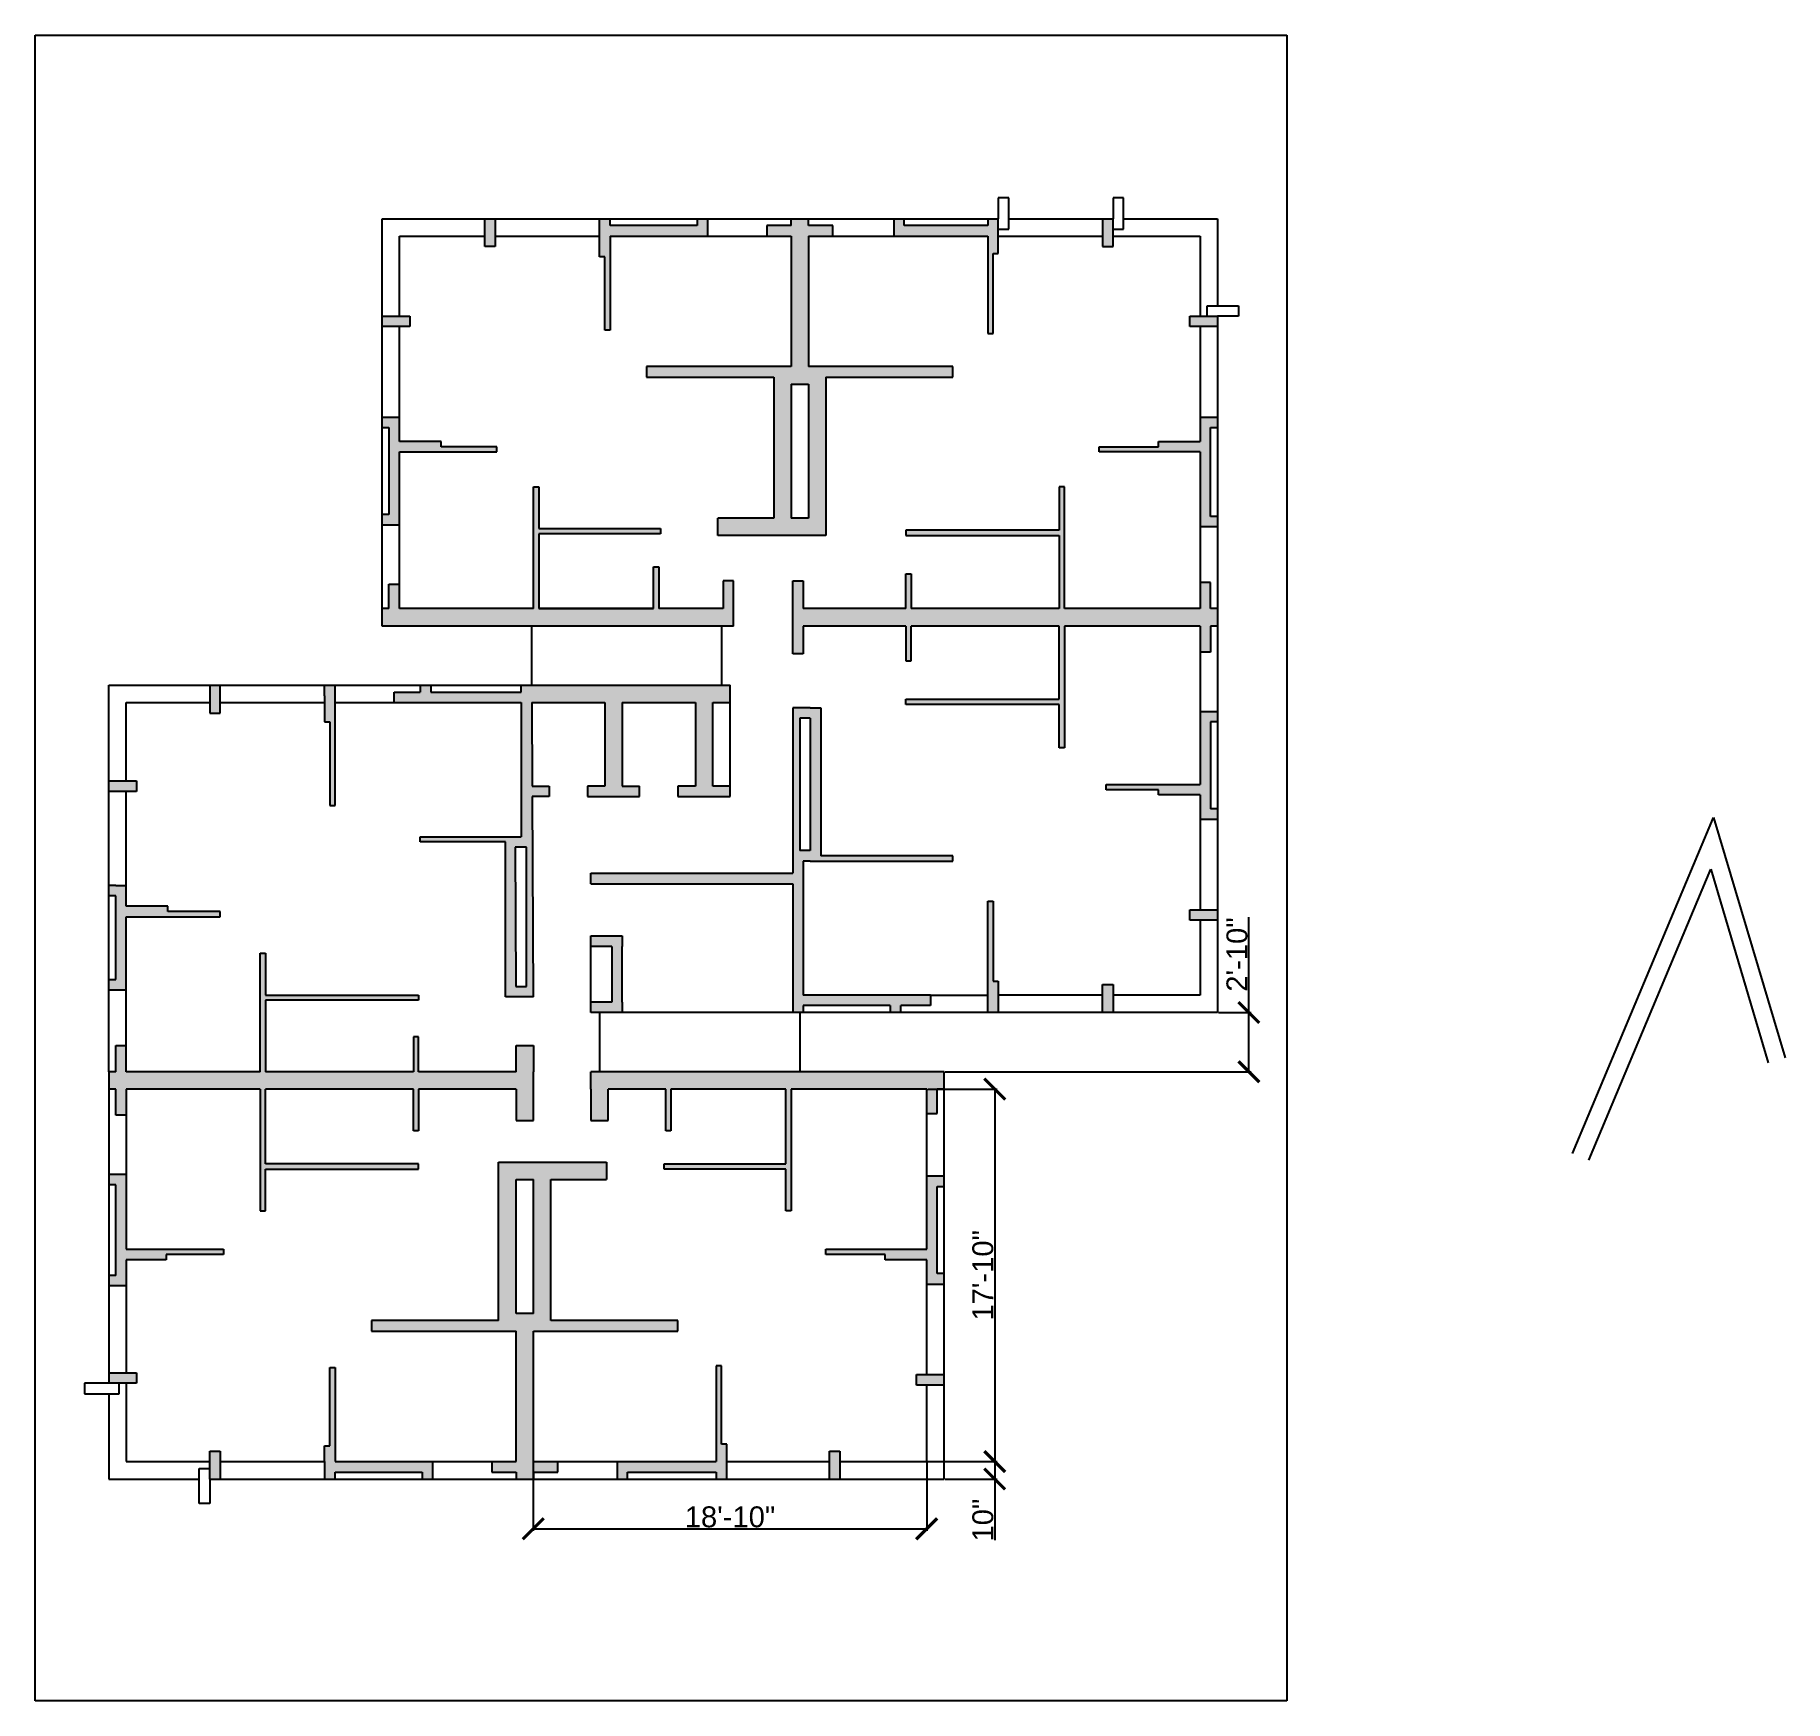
# Model space of a CAD drawing. Header units: inches. Extents: x 32 to 1037, y 34 to 992.
import ezdxf

# ---------------------------------------------------------------- set-up
doc = ezdxf.new("R2010")
doc.units = ezdxf.units.IN
for name, color, linetype in [('BG', 50, 'Continuous'), ('colors', 246, 'Continuous'), ('dimms', 254, 'Continuous'), ('Walls', 250, 'Continuous')]:
    doc.layers.add(name, color=color, linetype=linetype)
doc.styles.add('Annotative', font='arial.ttf')
doc.dimstyles.new('Annotative', dxfattribs={"dimscale": 0, "dimtxt": 12, "dimasz": 12, "dimexe": 1.25, "dimexo": 0.625, "dimtad": 1, "dimlunit": 4, "dimtxsty": 'Annotative', "dimblk": 'ARCHTICK', "dimcen": 2.5, "dimadec": 0, "dimazin": 0, "dimtfac": 1, "dimtmove": 0, "dimatfit": 3, "dimldrblk": 'ARCHTICK', "dimfxl": 1, "dimarcsym": 0})
picture_1 = doc.add_image_def('image1.jpg', size_in_pixel=(605, 805))

# ---------------------------------------------------------------- blocks, each defined once
blk = doc.blocks.new('_ArchTick')
at = {"color": 0, "linetype": 'ByBlock', "const_width": 0.15}
blk.add_lwpolyline([(-0.5, -0.5), (0.5, 0.5)], dxfattribs=at)
blk = doc.blocks.new('*D4')
at = {"layer": 'Defpoints', "color": 0, "transparency": 16777216}
for p in [(317.9, 172.4), (543.9, 172.4), (543.9, 133.4)]:
    blk.add_point(p, dxfattribs=at)
at = {"layer": 'dimms', "color": 0, "lineweight": -2, "transparency": 16777216}
for p, q in [((317.9, 171.8), (317.9, 132.2)), ((543.9, 171.8), (543.9, 132.2)), ((317.9, 133.4), (543.9, 133.4))]:
    blk.add_line(p, q, dxfattribs=at)
at = {"layer": 'dimms', "color": 0, "lineweight": -2, "transparency": 16777216, "xscale": 12, "yscale": 12, "zscale": 12, "rotation": 180}
blk.add_blockref('_ArchTick', (317.9, 133.4), dxfattribs=at)
at = {"layer": 'dimms', "color": 0, "lineweight": -2, "transparency": 16777216, "xscale": 12, "yscale": 12, "zscale": 12}
blk.add_blockref('_ArchTick', (543.9, 133.4), dxfattribs=at)
at = {"layer": 'dimms', "color": 0, "transparency": 16777216, "insert": (430.9, 140.2), "char_height": 12, "attachment_point": 5, "style": 'Annotative'}
blk.add_mtext('18\'-10"', dxfattribs=at)
blk = doc.blocks.new('*D5')
at = {"layer": 'Defpoints', "color": 0, "transparency": 16777216}
for p in [(544, 386), (544, 172), (583, 172)]:
    blk.add_point(p, dxfattribs=at)
at = {"layer": 'dimms', "color": 0, "lineweight": -2, "transparency": 16777216}
for p, q in [((544.6, 386), (584.3, 386)), ((583, 386), (583, 172)), ((544.6, 172), (584.3, 172))]:
    blk.add_line(p, q, dxfattribs=at)
at = {"layer": 'dimms', "color": 0, "lineweight": -2, "transparency": 16777216, "xscale": 12, "yscale": 12, "zscale": 12}
for p, rotation in [((583, 386), 90), ((583, 172), 270)]:
    blk.add_blockref('_ArchTick', p, dxfattribs=dict(at, rotation=rotation))
at = {"layer": 'dimms', "color": 0, "transparency": 16777216, "insert": (576.2, 279), "char_height": 12, "attachment_point": 5, "rotation": 90, "style": 'Annotative'}
blk.add_mtext('17\'-10"', dxfattribs=at)
blk = doc.blocks.new('*D6')
at = {"layer": 'Defpoints', "color": 0, "transparency": 16777216}
for p in [(711, 430), (729, 430), (554, 396)]:
    blk.add_point(p, dxfattribs=at)
at = {"layer": 'dimms', "color": 0, "lineweight": -2, "transparency": 16777216}
for p, q in [((729, 430), (729, 484.7)), ((711.6, 430), (730.3, 430)), ((729, 396), (729, 430)), ((554.6, 396), (730.3, 396))]:
    blk.add_line(p, q, dxfattribs=at)
at = {"layer": 'dimms', "color": 0, "lineweight": -2, "transparency": 16777216, "xscale": 12, "yscale": 12, "zscale": 12}
for p, rotation in [((729, 430), 90), ((729, 396), 270)]:
    blk.add_blockref('_ArchTick', p, dxfattribs=dict(at, rotation=rotation))
at = {"layer": 'dimms', "color": 0, "transparency": 16777216, "insert": (722.2, 463.3), "char_height": 12, "attachment_point": 5, "rotation": 90, "style": 'Annotative'}
blk.add_mtext('2\'-10"', dxfattribs=at)
blk = doc.blocks.new('*D7')
at = {"layer": 'Defpoints', "color": 0, "transparency": 16777216}
for p in [(544, 172), (554, 162), (583, 162)]:
    blk.add_point(p, dxfattribs=at)
at = {"layer": 'dimms', "color": 0, "lineweight": -2, "transparency": 16777216}
for p, q in [((544.6, 172), (584.3, 172)), ((583, 172), (583, 162)), ((554.6, 162), (584.3, 162)), ((583, 162), (583, 126.8))]:
    blk.add_line(p, q, dxfattribs=at)
at = {"layer": 'dimms', "color": 0, "lineweight": -2, "transparency": 16777216, "xscale": 12, "yscale": 12, "zscale": 12}
for p, rotation in [((583, 172), 90), ((583, 162), 270)]:
    blk.add_blockref('_ArchTick', p, dxfattribs=dict(at, rotation=rotation))
at = {"layer": 'dimms', "color": 0, "transparency": 16777216, "insert": (576.2, 138.4), "char_height": 12, "attachment_point": 5, "rotation": 90, "style": 'Annotative'}
blk.add_mtext('10"', dxfattribs=at)

msp = doc.modelspace()

# ---------------------------------------------------------------- hatches: boundary and pattern name
at = {"layer": 'colors'}
h = msp.add_hatch(color=256, dxfattribs=at)
h.dxf.hatch_style = 1
h.paths.add_polyline_path([(546, 440), (473, 440), (473, 517), (477, 517), (559, 517), (559, 520), (483, 520), (483, 605), (477, 605), (471, 605), (467, 605), (467, 510), (351, 510), (351, 504), (467, 504), (467, 430), (473, 430), (473, 434), (523, 434), (523, 430), (529, 430), (529, 434), (546, 434)])
h.paths.add_polyline_path([(477, 523), (471, 523), (471, 599), (477, 599)], flags=16)
h.paths.add_polyline_path([(369, 468), (369, 474), (351, 474), (351, 468), (363, 468), (363, 436), (351, 436), (351, 430), (369, 430), (369, 436)], flags=17)
h.paths.add_polyline_path([(317.045, 608), (359, 608), (359, 560), (349, 560), (349, 554), (379, 554), (379, 560), (369, 560), (369, 608), (411, 608), (411, 560), (401, 560), (401, 554), (431, 554), (431, 560), (421, 560), (421, 608), (431, 608), (431, 618), (317, 618), (311, 618), (311, 614), (307, 614), (259, 614), (259, 618), (253, 618), (253, 614), (238, 614), (238, 608), (311, 608), (311, 531), (253, 531), (253, 528), (299, 528), (302, 528), (302, 525), (302, 439), (308, 439), (317.806, 439)])
h.paths.add_polyline_path([(307.779, 445), (307.419, 525), (314, 525), (314, 445)], flags=16)
h.paths.add_polyline_path([(707, 597), (711, 597), (711, 603), (701, 603), (701, 561), (647, 561), (647, 558), (677, 558), (677, 555), (701, 555), (701, 541), (711, 541), (711, 547), (707, 547)])
h.paths.add_polyline_path([(711, 662), (707, 662), (707, 677), (701, 677), (701, 662), (623, 662), (623, 732), (620, 732), (620, 707), (532, 707), (532, 704), (620, 704), (620, 662), (535, 662), (535, 682), (532, 682), (532, 662), (473, 662), (473, 678), (467, 678), (467, 652), (467, 636), (473, 636), (473, 652), (532, 652), (532, 632), (535, 632), (535, 652), (620, 652), (620, 610), (532, 610), (532, 607), (620, 607), (620, 582), (623, 582), (623, 652), (701, 652), (701, 637), (707, 637), (707, 652), (711, 652)])
h.paths.add_polyline_path([(707, 766), (711, 766), (711, 772), (701, 772), (701, 758), (677, 758), (677, 755), (643, 755), (643, 752), (701, 752), (701, 709), (711, 709), (711, 715), (707, 715)])
h.paths.add_polyline_path([(711, 830), (701, 830), (695, 830), (695, 824), (711, 824)])
h.paths.add_polyline_path([(651, 886), (645, 886), (645, 870), (651, 870), (651, 876)])
h.paths.add_polyline_path([(585, 876), (585, 886), (579, 886), (579, 882), (531, 882), (531, 886), (525, 886), (525, 876), (579, 876), (579, 866), (579, 820), (582, 820), (582, 866), (585, 866)])
h.paths.add_polyline_path([(559, 801), (476, 801), (476, 876), (490, 876), (490, 882), (476, 882), (476, 886), (466, 886), (466, 882), (452, 882), (452, 876), (466, 876), (466, 801), (456, 801), (383, 801), (383, 795), (456, 795), (456, 714), (424, 714), (424, 704), (456, 704), (486, 704), (486, 714), (486, 795), (559, 795)])
h.paths.add_polyline_path([(476, 791), (476, 714), (466, 714), (466, 791)], flags=16)
h.paths.add_polyline_path([(362, 876), (418, 876), (418, 886), (412, 886), (412, 882), (362, 882), (362, 886), (356, 886), (356, 876), (356, 864), (359, 864), (359, 822), (362, 822)])
h.paths.add_polyline_path([(296, 886), (290, 886), (290, 870), (296, 870)])
h.paths.add_polyline_path([(247, 830), (241, 830), (231, 830), (231, 824), (247, 824)])
h.paths.add_polyline_path([(265, 755), (265, 758), (241, 758), (241, 772), (231, 772), (231, 766), (235, 766), (235, 716), (231, 716), (231, 710), (241, 710), (241, 752), (297, 752), (297, 755)])
h.paths.add_polyline_path([(433, 678), (427, 678), (427, 662), (390, 662), (390, 686), (387, 686), (387, 662), (321, 662), (321, 705), (391, 705), (391, 708), (321, 708), (321, 732), (318, 732), (318, 662), (241, 662), (241, 676), (235, 676), (235, 662), (231, 662), (231, 652), (317, 652), (433, 652)])
h.paths.add_polyline_path([(327, 560), (317.261, 560), (317.288, 554), (327, 554)], flags=17)
h.paths.add_polyline_path([(204, 608), (204, 618), (198, 618), (198, 612), (198, 597), (201, 597), (201, 549), (204, 549)])
h.paths.add_polyline_path([(138, 618), (132, 618), (132, 602), (138, 602), (138, 608)])
h.paths.add_polyline_path([(90, 563), (84, 563), (74, 563), (74, 557), (90, 557)])
h = msp.add_hatch(color=256, dxfattribs=at)
h.dxf.hatch_style = 1
h.paths.add_polyline_path([(84, 485), (138, 485), (138, 488), (108, 488), (108, 491), (84, 491), (84, 503), (78, 503), (74, 503), (74, 497), (78, 497), (78, 449), (74, 449), (74, 443), (84, 443)])
h = msp.add_hatch(color=256, dxfattribs=at)
h.dxf.hatch_style = 1
h.paths.add_polyline_path([(318, 396), (317.932, 411), (308, 411), (308, 395.977), (308, 396), (252, 396), (252, 416), (249, 416), (249, 396), (164, 396), (164, 437), (252, 437), (252, 440), (164, 440), (164, 464), (161, 464), (161, 396), (84, 396), (84, 411), (78, 411), (78, 396), (74, 396), (74, 386), (78, 386), (78, 371), (84, 371), (84, 386), (161, 386), (161, 316), (164, 316), (164, 340), (252, 340), (252, 343), (164, 343), (164, 386), (249, 386), (249, 362), (252, 362), (252, 386), (308, 386), (308, 368), (318, 368), (318, 386)])
h.paths.add_polyline_path([(107, 291), (140, 291), (140, 294), (107, 294), (84, 294), (84, 337), (74, 337), (74, 331), (78, 331), (78, 279), (74, 279), (74, 273), (84, 273), (84, 288), (107, 288)])
h.paths.add_polyline_path([(90, 223), (74, 223), (74, 217), (84, 217), (90, 217)])
h.paths.add_polyline_path([(138, 178), (132, 178), (132, 162), (138, 162)])
h.paths.add_polyline_path([(260, 172), (204, 172), (204, 181), (204, 226), (201, 226), (201, 181), (198, 181), (198, 172), (198, 162), (204, 162), (204, 166), (254, 166), (254, 162), (260, 162)])
h.paths.add_polyline_path([(328, 334), (360, 334), (360, 344), (328, 344), (298, 344), (298, 334), (298, 253), (225, 253), (225, 247), (308, 247), (308, 172), (294, 172), (294, 166), (308, 166), (308, 162), (318, 162), (318, 166), (332, 166), (332, 172), (318, 172), (318, 247), (328, 247), (401, 247), (401, 253), (328, 253)])
h.paths.add_polyline_path([(308, 334), (318, 334), (318, 257), (308, 257)], flags=16)
h.paths.add_polyline_path([(429, 172), (429, 182), (426, 182), (426, 227), (423, 227), (423, 172), (366, 172), (366, 162), (372, 162), (372, 166), (423, 166), (423, 162), (429, 162)])
h.paths.add_polyline_path([(494, 178), (488, 178), (488, 162), (494, 162)])
h.paths.add_polyline_path([(554, 222), (538, 222), (538, 216), (544, 216), (554, 216)])
h.paths.add_polyline_path([(550, 330), (554, 330), (554, 336), (544, 336), (544, 294), (486, 294), (486, 291), (520, 291), (520, 288), (544, 288), (544, 274), (554, 274), (554, 280), (550, 280)])
h.paths.add_polyline_path([(554, 396), (471, 396), (351, 396), (351, 386), (351, 368), (361, 368), (361, 386), (394, 386), (394, 362), (397, 362), (397, 386), (463, 386), (463, 343), (393, 343), (393, 340), (463, 340), (463, 316), (466, 316), (466, 386), (544, 386), (544, 372), (550, 372), (550, 386), (554, 386)])
h.paths.add_polyline_path([(585, 448), (582, 448), (582, 494), (579, 494), (579, 430), (585, 430)])
h.paths.add_polyline_path([(651, 446), (645, 446), (645, 430), (651, 430)])
h.paths.add_polyline_path([(711, 489), (695, 489), (695, 483), (701, 483), (711, 483)])

# ---------------------------------------------------------------- linework, layer by layer
at = {"layer": 'dimms'}
for p, q in [((915, 349), (996, 542)), ((996, 542), (1037, 404)), ((924.221, 345.13), (994.387, 512.316)), ((994.387, 512.316), (1027.414, 401.152))]:
    msp.add_line(p, q, dxfattribs=at)
at = {"layer": 'Walls'}
for p, q in [((591, 898), (585, 898)), ((585, 898), (585, 886)), ((591, 886), (591, 898)), ((657, 898), (651, 898)), ((651, 898), (651, 886)), ((657, 886), (657, 898)), ((231, 652), (231, 886)), ((231, 886), (585, 886)), ((290, 870), (290, 886)), ((296, 886), (296, 870)), ((356, 876), (356, 886)), ((362, 882), (362, 886)), ((412, 886), (412, 882)), ((418, 886), (418, 876)), ((466, 882), (466, 886)), ((476, 882), (476, 886)), ((525, 886), (525, 876)), ((531, 882), (531, 886)), ((579, 886), (579, 882)), ((585, 866), (585, 886)), ((591, 880), (591, 886)), ((591, 886), (651, 886)), ((645, 886), (645, 870)), ((651, 870), (651, 886)), ((657, 880), (657, 886)), ((657, 886), (711, 886)), ((711, 886), (711, 836)), ((241, 876), (290, 876)), ((241, 830), (241, 876)), ((296, 876), (356, 876)), ((356, 864), (356, 876)), ((412, 882), (362, 882)), ((362, 876), (362, 822)), ((362, 876), (466, 876)), ((452, 882), (452, 876)), ((466, 882), (452, 882)), ((466, 876), (466, 801)), ((490, 882), (476, 882)), ((476, 876), (476, 801)), ((476, 876), (579, 876)), ((490, 876), (490, 882)), ((579, 882), (531, 882)), ((579, 876), (579, 866)), ((585, 880), (591, 880)), ((585, 876), (645, 876)), ((651, 880), (657, 880)), ((651, 876), (701, 876)), ((701, 876), (701, 830)), ((296, 870), (290, 870)), ((579, 866), (579, 820)), ((582, 866), (585, 866)), ((582, 820), (582, 866)), ((645, 870), (651, 870)), ((359, 864), (356, 864)), ((359, 822), (359, 864)), ((705, 830), (705, 836)), ((705, 836), (711, 836)), ((711, 836), (723, 836)), ((723, 836), (723, 830)), ((231, 830), (247, 830)), ((247, 830), (247, 824)), ((695, 824), (695, 830)), ((695, 830), (711, 830)), ((723, 830), (711, 830)), ((711, 830), (711, 652)), ((247, 824), (231, 824)), ((241, 758), (241, 824)), ((362, 822), (359, 822)), ((579, 820), (582, 820)), ((711, 824), (695, 824)), ((701, 824), (701, 758)), ((456, 801), (383, 801)), ((383, 801), (383, 795)), ((383, 795), (456, 795)), ((466, 801), (456, 801)), ((456, 795), (456, 714)), ((559, 801), (476, 801)), ((486, 795), (486, 714)), ((486, 795), (559, 795)), ((559, 795), (559, 801)), ((466, 791), (466, 714)), ((466, 791), (476, 791)), ((476, 791), (476, 714)), ((231, 772), (241, 772)), ((231, 766), (235, 766)), ((235, 766), (235, 716)), ((701, 772), (711, 772)), ((707, 715), (707, 766)), ((707, 766), (711, 766)), ((265, 758), (241, 758)), ((265, 755), (265, 758)), ((297, 755), (265, 755)), ((297, 752), (297, 755)), ((643, 752), (643, 755)), ((643, 755), (677, 755)), ((677, 755), (677, 758)), ((677, 758), (701, 758)), ((241, 662), (241, 752)), ((241, 752), (297, 752)), ((701, 752), (643, 752)), ((701, 752), (701, 662)), ((318, 662), (318, 732)), ((318, 732), (321, 732)), ((321, 732), (321, 708)), ((623, 732), (620, 732)), ((620, 732), (620, 707)), ((623, 662), (623, 732)), ((235, 716), (231, 716)), ((456, 714), (424, 714)), ((424, 704), (424, 714)), ((476, 714), (466, 714)), ((486, 714), (486, 704)), ((711, 715), (707, 715)), ((241, 710), (231, 710)), ((321, 708), (391, 708)), ((321, 705), (321, 662)), ((391, 705), (321, 705)), ((391, 708), (391, 705)), ((456, 704), (424, 704)), ((486, 704), (456, 704)), ((620, 707), (532, 707)), ((532, 707), (532, 704)), ((532, 704), (620, 704)), ((620, 704), (620, 662)), ((711, 709), (701, 709)), ((387, 662), (387, 686)), ((387, 686), (390, 686)), ((390, 686), (390, 662)), ((235, 662), (235, 676)), ((235, 676), (241, 676)), ((433, 678), (427, 678)), ((427, 678), (427, 662)), ((433, 652), (433, 678)), ((467, 652), (467, 678)), ((467, 678), (473, 678)), ((473, 678), (473, 662)), ((532, 662), (532, 682)), ((532, 682), (535, 682)), ((535, 682), (535, 662)), ((707, 677), (701, 677)), ((707, 662), (707, 677)), ((235, 662), (231, 662)), ((318, 662), (241, 662)), ((321, 662), (387, 662)), ((387, 662), (321, 662)), ((427, 662), (390, 662)), ((532, 662), (473, 662)), ((620, 662), (535, 662)), ((701, 662), (623, 662)), ((711, 662), (707, 662)), ((433, 652), (231, 652)), ((317, 618), (317, 652)), ((426, 652), (426, 618)), ((467, 636), (467, 652)), ((473, 652), (473, 636)), ((532, 652), (473, 652)), ((532, 652), (532, 632)), ((535, 632), (535, 652)), ((620, 652), (535, 652)), ((620, 610), (620, 652)), ((623, 652), (623, 582)), ((701, 652), (623, 652)), ((701, 652), (701, 561)), ((711, 652), (707, 652)), ((707, 652), (707, 637)), ((711, 652), (711, 430)), ((473, 636), (467, 636)), ((707, 637), (701, 637)), ((532, 632), (535, 632)), ((74, 396), (74, 618)), ((74, 618), (317, 618)), ((132, 618), (132, 602)), ((138, 602), (138, 618)), ((198, 612), (198, 618)), ((204, 549), (204, 618)), ((238, 608), (238, 614)), ((238, 614), (253, 614)), ((253, 618), (253, 614)), ((259, 618), (259, 614)), ((259, 614), (307, 614)), ((307, 614), (311, 614)), ((311, 614), (311, 618)), ((317, 618), (431, 618)), ((431, 560), (431, 618)), ((84, 563), (84, 608)), ((84, 608), (132, 608)), ((138, 608), (198, 608)), ((198, 612), (198, 597)), ((204, 608), (311, 608)), ((311, 608), (311, 531)), ((317, 608), (359, 608)), ((317.045, 608), (317.261, 560)), ((359, 608), (359, 560)), ((369, 608), (369, 560)), ((369, 608), (411, 608)), ((411, 608), (411, 560)), ((421, 560), (421, 608)), ((421, 608), (431, 608)), ((467, 605), (467, 510)), ((471, 605), (467, 605)), ((477, 605), (471, 605)), ((477, 605), (483, 605)), ((483, 605), (483, 520)), ((532, 607), (532, 610)), ((532, 610), (620, 610)), ((620, 607), (532, 607)), ((620, 582), (620, 607)), ((132, 602), (138, 602)), ((198, 597), (201, 597)), ((201, 597), (201, 549)), ((471, 599), (471, 523)), ((477, 599), (471, 599)), ((477, 599), (477, 523)), ((701, 603), (711, 603)), ((711, 597), (707, 597)), ((707, 597), (707, 547)), ((623, 582), (620, 582)), ((74, 563), (90, 563)), ((90, 557), (74, 557)), ((84, 491), (84, 557)), ((90, 563), (90, 557)), ((317.261, 560), (327, 560)), ((327, 554), (317.288, 554)), ((317.288, 554), (317.806, 439)), ((327, 560), (327, 554)), ((359, 560), (349, 560)), ((349, 560), (349, 554)), ((349, 554), (379, 554)), ((369, 560), (379, 560)), ((379, 554), (379, 560)), ((411, 560), (401, 560)), ((401, 560), (401, 554)), ((401, 554), (431, 554)), ((431, 560), (421, 560)), ((431, 554), (431, 560)), ((647, 558), (647, 561)), ((647, 561), (701, 561)), ((677, 558), (647, 558)), ((677, 555), (677, 558)), ((701, 555), (677, 555)), ((701, 555), (701, 489)), ((201, 549), (204, 549)), ((711, 547), (707, 547)), ((701, 541), (711, 541)), ((253, 528), (253, 531)), ((253, 531), (311, 531)), ((299, 528), (253, 528)), ((302, 528), (299, 528)), ((302, 525), (302, 528)), ((302, 439), (302, 525)), ((307.419, 525), (307.779, 445)), ((314, 525), (307.419, 525)), ((314, 445), (314, 525)), ((477, 523), (471, 523)), ((477, 517), (473, 517)), ((473, 517), (473, 440)), ((477, 517), (559, 517)), ((559, 520), (483, 520)), ((559, 517), (559, 520)), ((78, 503), (74, 503)), ((78, 503), (84, 503)), ((351, 504), (351, 510)), ((351, 510), (467, 510)), ((351, 504), (467, 504)), ((467, 504), (467, 430)), ((78, 497), (74, 497)), ((78, 449), (78, 497)), ((579, 430), (579, 494)), ((579, 494), (582, 494)), ((582, 494), (582, 448)), ((108, 491), (84, 491)), ((84, 396), (84, 485)), ((84, 485), (138, 485)), ((108, 488), (108, 491)), ((138, 488), (108, 488)), ((138, 485), (138, 488)), ((695, 483), (695, 489)), ((695, 489), (711, 489)), ((711, 483), (695, 483)), ((701, 483), (701, 440)), ((351, 468), (351, 474)), ((351, 474), (369, 474)), ((369, 474), (369, 468)), ((161, 396), (161, 464)), ((161, 464), (164, 464)), ((164, 464), (164, 440)), ((351, 436), (351, 468)), ((363, 468), (351, 468)), ((363, 468), (363, 436)), ((369, 436), (369, 468)), ((74, 449), (78, 449)), ((74, 443), (84, 443)), ((307.779, 445), (314, 445)), ((582, 448), (585, 448)), ((585, 448), (585, 430)), ((645, 430), (645, 446)), ((645, 446), (651, 446)), ((651, 446), (651, 430)), ((164, 440), (252, 440)), ((252, 437), (164, 437)), ((164, 437), (164, 396)), ((252, 440), (252, 437)), ((308, 439), (302, 439)), ((318, 439), (308, 439)), ((351, 430), (351, 436)), ((363, 436), (351, 436)), ((369, 436), (369, 430)), ((546, 440), (473, 440)), ((473, 434), (473, 430)), ((523, 434), (473, 434)), ((523, 434), (523, 430)), ((529, 430), (529, 434)), ((546, 434), (529, 434)), ((546, 440), (546, 434)), ((546, 440), (579, 440)), ((645, 440), (585, 440)), ((701, 440), (651, 440)), ((467, 430), (351, 430)), ((356, 430), (356, 396)), ((711, 430), (467, 430)), ((471, 430), (471, 396)), ((252, 416), (249, 416)), ((249, 416), (249, 396)), ((252, 396), (252, 416)), ((78, 396), (78, 411)), ((78, 411), (84, 411)), ((308, 411), (318, 411)), ((308, 396), (308, 411)), ((317.932, 411), (318, 396)), ((74, 396), (74, 217)), ((78, 396), (74, 396)), ((161, 396), (84, 396)), ((249, 396), (164, 396)), ((308, 396), (252, 396)), ((308, 396), (308, 395.955)), ((318, 386), (318, 396)), ((554, 396), (351, 396)), ((351, 386), (351, 396)), ((554, 162), (554, 396)), ((78, 386), (74, 386)), ((78, 371), (78, 386)), ((84, 386), (84, 294)), ((161, 386), (84, 386)), ((161, 386), (161, 316)), ((249, 386), (164, 386)), ((164, 343), (164, 386)), ((249, 362), (249, 386)), ((252, 386), (252, 362)), ((308, 386), (252, 386)), ((308, 386), (308, 368)), ((318, 368), (318, 386)), ((351, 386), (351, 368)), ((361, 368), (361, 386)), ((394, 386), (361, 386)), ((394, 362), (394, 386)), ((397, 386), (397, 362)), ((463, 386), (397, 386)), ((463, 343), (463, 386)), ((466, 386), (466, 316)), ((544, 386), (466, 386)), ((544, 294), (544, 386)), ((554, 386), (550, 386)), ((550, 372), (550, 386)), ((544, 372), (550, 372)), ((84, 371), (78, 371)), ((252, 362), (249, 362)), ((308, 368), (318, 368)), ((351, 368), (361, 368)), ((397, 362), (394, 362)), ((252, 343), (164, 343)), ((252, 340), (252, 343)), ((298, 334), (298, 344)), ((298, 344), (328, 344)), ((328, 344), (360, 344)), ((360, 344), (360, 334)), ((393, 340), (393, 343)), ((393, 343), (463, 343)), ((84, 337), (74, 337)), ((164, 316), (164, 340)), ((164, 340), (252, 340)), ((298, 253), (298, 334)), ((308, 257), (308, 334)), ((308, 334), (318, 334)), ((318, 257), (318, 334)), ((328, 253), (328, 334)), ((328, 334), (360, 334)), ((463, 340), (393, 340)), ((463, 316), (463, 340)), ((554, 336), (544, 336)), ((78, 331), (74, 331)), ((78, 279), (78, 331)), ((550, 280), (550, 330)), ((550, 330), (554, 330)), ((161, 316), (164, 316)), ((466, 316), (463, 316)), ((84, 294), (107, 294)), ((107, 294), (140, 294)), ((140, 294), (140, 291)), ((486, 291), (486, 294)), ((486, 294), (544, 294)), ((107, 288), (84, 288)), ((84, 288), (84, 223)), ((107, 291), (107, 288)), ((140, 291), (107, 291)), ((520, 291), (486, 291)), ((520, 288), (520, 291)), ((544, 288), (520, 288)), ((544, 222), (544, 288)), ((78, 279), (74, 279)), ((84, 273), (74, 273)), ((544, 274), (554, 274)), ((554, 280), (550, 280)), ((225, 253), (225, 247)), ((298, 253), (225, 253)), ((318, 257), (308, 257)), ((401, 253), (328, 253)), ((401, 247), (401, 253)), ((225, 247), (308, 247)), ((308, 172), (308, 247)), ((318, 172), (318, 247)), ((318, 247), (328, 247)), ((328, 247), (401, 247)), ((74, 223), (90, 223)), ((90, 223), (90, 217)), ((201, 181), (201, 226)), ((201, 226), (204, 226)), ((204, 226), (204, 181)), ((426, 227), (423, 227)), ((423, 227), (423, 172)), ((426, 182), (426, 227)), ((538, 216), (538, 222)), ((538, 222), (554, 222)), ((74, 217), (60, 217)), ((60, 217), (60, 211)), ((90, 217), (74, 217)), ((80, 211), (80, 217)), ((84, 217), (84, 172)), ((554, 216), (538, 216)), ((544, 172), (544, 216)), ((60, 211), (74, 211)), ((74, 211), (80, 211)), ((74, 211), (74, 162)), ((198, 172), (198, 181)), ((198, 181), (201, 181)), ((204, 181), (204, 172)), ((429, 182), (426, 182)), ((429, 172), (429, 182)), ((84, 172), (132, 172)), ((132, 162), (132, 178)), ((132, 178), (138, 178)), ((138, 178), (138, 162)), ((138, 172), (198, 172)), ((198, 172), (198, 162)), ((204, 172), (308, 172)), ((260, 172), (260, 162)), ((294, 172), (294, 166)), ((318, 172), (423, 172)), ((332, 166), (332, 172)), ((366, 172), (366, 162)), ((429, 162), (429, 172)), ((429, 172), (488, 172)), ((488, 162), (488, 178)), ((488, 178), (494, 178)), ((494, 178), (494, 162)), ((494, 172), (544, 172)), ((74, 162), (126, 162)), ((126, 162), (126, 168)), ((126, 168), (132, 168)), ((126, 148), (126, 162)), ((132, 162), (132, 148)), ((132, 162), (554, 162)), ((204, 162), (204, 166)), ((204, 166), (254, 166)), ((254, 166), (254, 162)), ((294, 166), (308, 166)), ((308, 166), (308, 162)), ((318, 166), (318, 162)), ((318, 166), (332, 166)), ((372, 162), (372, 166)), ((372, 166), (423, 166)), ((423, 166), (423, 162)), ((132, 148), (126, 148))]:
    msp.add_line(p, q, dxfattribs=at)

# ---------------------------------------------------------------- dimensions: what is measured, and where the dimension line sits
at = {"layer": 'dimms'}
for base, p1, p2, angle, picture, middle in [((729, 430), (554, 396), (711, 430), 270, '*D6', (722.248, 463.339)), ((583, 172), (544, 386), (544, 172), 270, '*D5', (576.248, 279)), ((543.9, 133.436), (317.9, 172.436), (543.9, 172.436), 180, '*D4', (430.9, 140.188)), ((583, 162), (544, 172), (554, 162), 90, '*D7', (576.248, 138.382))]:
    dim = msp.add_linear_dim(base=base, p1=p1, p2=p2, angle=angle, dimstyle='Annotative', dxfattribs=at)
    dim.commit()
    dim.dimension.update_dxf_attribs({"geometry": picture, "text_midpoint": middle})

# ---------------------------------------------------------------- pictures from other files: only their frames are drawn
at = {"layer": 'BG'}
image = msp.add_image(picture_1, insert=(31.63, 34.488), size_in_units=(719.26, 957.032), dxfattribs=dict(at, fade=75))
image.dxf.flags = 7

doc.saveas('drawing.dxf')
